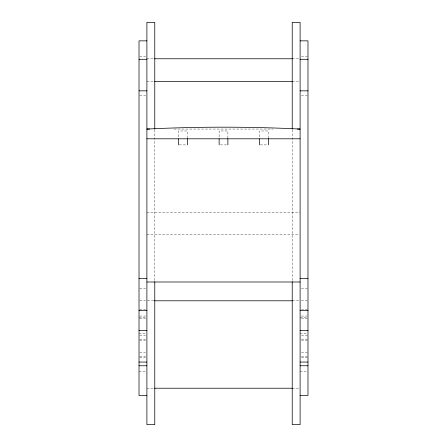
<?xml version="1.0" encoding="UTF-8"?>
<svg xmlns="http://www.w3.org/2000/svg" width="447" height="447" viewBox="0 0 447 447"><rect width="100%" height="100%" fill="white"/><g stroke="black" fill="none" stroke-linecap="round" stroke-linejoin="round"><path stroke-width="0.34" stroke-dasharray="2.23 1.68" d="M139.676 56.367L145.582 56.367M301.418 56.367L307.324 56.367M146.895 58.775L154.556 58.775M292.444 58.775L299.445 58.775M146.895 81.656L154.556 81.656M292.444 81.656L299.445 81.656M139.676 95.502L145.582 95.502M301.418 95.502L307.324 95.502M174.056 129.06L272.944 129.06M179.303 144.895L186.712 144.895M220.472 144.895L226.528 144.895M260.288 144.895L267.697 144.895M146.895 212.576L300.105 212.576M146.895 234.424L299.445 234.424M139.676 288.421L145.582 288.421M301.418 288.421L307.324 288.421M139.676 300.557L145.582 300.557M301.418 300.557L307.324 300.557M147.555 300.792L154.556 300.792M292.444 300.792L299.445 300.792M139.676 309.48L145.582 309.48M301.418 309.48L307.324 309.48M139.676 316.051L145.582 316.051M301.418 316.051L307.324 316.051M139.017 317.655L145.582 317.655M300.105 317.655L307.324 317.655M139.676 318.275L145.582 318.275M301.418 318.275L307.324 318.275M139.017 333.557L145.582 333.518M300.105 333.557L307.324 333.518M139.676 335.758L145.582 335.758M301.418 335.758L307.324 335.758M139.676 339.15L145.582 339.15M301.418 339.15L307.324 339.15M139.676 340.128L145.582 340.128M301.418 340.128L307.324 340.128M139.676 352.264L145.582 352.264M301.418 352.264L307.324 352.264M139.676 356.293L145.582 356.293M301.418 356.293L307.324 356.293M139.676 357.527L145.582 357.527M301.418 357.527L307.324 357.527M139.017 371.435L145.582 371.435M300.105 371.435L307.324 371.435M146.895 388.225L154.556 388.225M292.444 388.225L299.445 388.225M292.226 129.664L292.226 281.074M268.368 138.145L268.368 130.965L259.612 130.965L259.612 138.145M227.875 138.145L227.875 130.965L219.125 130.965L219.125 138.145M187.388 138.145L187.388 130.965L178.632 130.965L178.632 138.145M154.774 129.664L154.774 281.074"/><path stroke-width="0.67" d="M146.895 40.856L139.017 40.856L139.017 395.478L146.895 395.478M300.105 40.856L307.983 40.856L307.983 395.478L300.105 395.478M154.556 58.775L292.444 58.775M139.017 59.289L146.895 59.289M300.105 59.289L307.983 59.289M154.556 81.656L292.444 81.656M139.017 90.847L146.895 90.847M300.105 90.847L307.983 90.847M149.684 129.06L146.895 129.06C197.926 126.562 249.074 126.562 300.105 129.06L297.316 129.06M146.895 138.799L300.105 138.799M139.017 278.643L146.895 278.643M300.105 278.643L307.983 278.643M146.895 281.996L300.105 281.996M154.556 300.792L292.444 300.792M139.017 310.335L146.895 310.335M300.105 310.335L307.983 310.335M139.017 330.339L146.895 330.339M300.105 330.339L307.983 330.339M139.017 362.053L146.895 362.053M300.105 362.053L307.983 362.053M139.017 365.758L146.895 365.758M300.105 365.758L307.983 365.758M154.556 388.225L292.444 388.225M292.226 129.11L292.226 22.35L300.105 22.35L300.105 424.65L292.226 424.65L292.226 281.727M268.368 138.799L268.368 144.895M259.612 138.799L259.612 144.895M227.875 138.799L227.875 144.895M219.125 138.799L219.125 144.895M187.388 138.799L187.388 144.895M178.632 138.799L178.632 144.895M154.774 129.11L154.774 22.35L146.895 22.35L146.895 424.65L154.774 424.65L154.774 281.727"/></g></svg>
